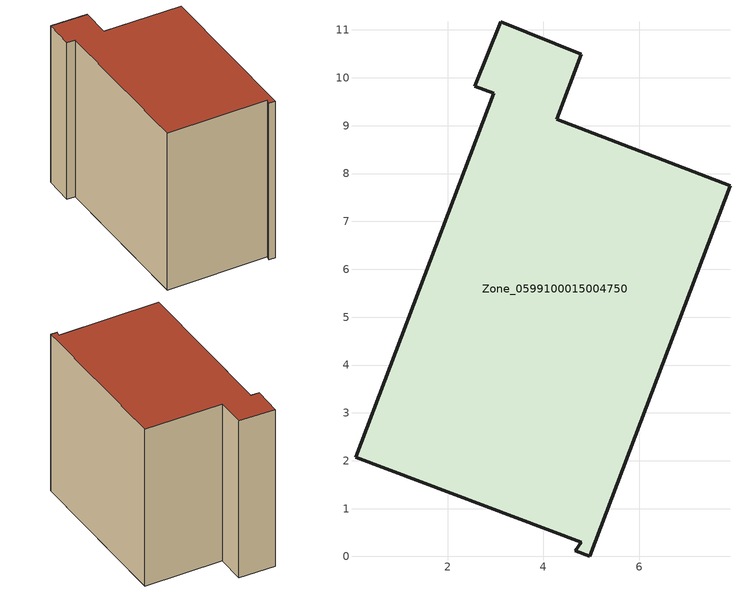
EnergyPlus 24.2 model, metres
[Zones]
Zone_0599100015004750
 floor ground (C_G): 4.79,0.3 0.08,2.07 2.96,9.67 2.56,9.83 3.11,11.18 4.79,10.5 4.28,9.14 7.9,7.74 4.97,0 4.66,0.12 z0.94
 wall outside (C_F): 4.28,9.14 4.79,10.5 3.11,11.18 2.56,9.83 2.96,9.67 0.08,2.07 4.79,0.3 4.66,0.12 4.97,0 7.9,7.74 4.28,9.14 z0.94:9.33
 roof outside (C_R): 4.79,0.3 4.66,0.12 4.97,0 7.9,7.74 4.28,9.14 4.79,10.5 3.11,11.18 2.56,9.83 2.96,9.67 0.08,2.07 z9.33
[BUILDING]
Pand.0599100015004750: North Axis=0; Terrain=City; Loads Convergence Tolerance Value=0.04; Temperature Convergence Tolerance Value=0.4; Solar Distribution=FullExterior; Maximum Number of Warmup Days=25; Minimum Number of Warmup Days=1
[Site:Location]
Rotterdam.The.Hague.AP_ZH_NLD Design_Conditions: Latitude=51.96; Longitude=4.45; Time Zone=1; Elevation=-4.5
[SITE:GROUNDTEMPERATURE:BUILDINGSURFACE]
18, 18, 18, 18, 18, 18, 18, 18, 18, 18, 18, 18
[MATERIAL] Thermal Absorptance=0.9; Solar Absorptance=0.7; Visible Absorptance=0.7
Name | Roughness | Thickness | Conductivity | Density | Specific Heat
G.TI.1965-1974 | MediumSmooth | 0.15 | 0.882353 | 540 | 1210
F.TI.1965-1974 | Rough | 0.3 | 0.697674 | 1920 | 840
R.TI.1965-1974 | MediumRough | 0.2 | 0.232558 | 1500 | 1000
[CONSTRUCTION]
C_G: G.TI.1965-1974
C_F: F.TI.1965-1974
C_R: R.TI.1965-1974
[ZONE]
Zone_0599100015004750: Type=1; Multiplier=1; Ceiling Height=Autocalculate; Volume=Autocalculate; Floor Area=autocalculate; Part of Total Floor Area=Yes
[ZONEINFILTRATION:DESIGNFLOWRATE]
Infil_Zone_0599100015004750: Zone or ZoneList or Space or SpaceList=Zone_0599100015004750; Schedule=AlwaysOn; Design Flow Rate Calculation Method=Flow/Area; Flow Rate per Floor Area=0.003; Constant Term Coefficient=1; Temperature Term Coefficient=0; Velocity Term Coefficient=0; Velocity Squared Term Coefficient=0
[HVACTEMPLATE:ZONE:IDEALLOADSAIRSYSTEM]
Zone_0599100015004750: Maximum Heating Supply Air Temperature=50; Minimum Cooling Supply Air Temperature=13; Maximum Heating Supply Air Humidity Ratio=0.0156; Minimum Cooling Supply Air Humidity Ratio=0.0077; Heating Limit=NoLimit; Cooling Limit=NoLimit; Dehumidification Control Type=ConstantSensibleHeatRatio; Cooling Sensible Heat Ratio=0.7; Dehumidification Setpoint=60; Humidification Control Type=None; Humidification Setpoint=30; Outdoor Air Method=None; Outdoor Air Flow Rate per Person=0.00944; Outdoor Air Flow Rate per Zone Floor Area=0; Outdoor Air Flow Rate per Zone=0; Demand Controlled Ventilation Type=None; Outdoor Air Economizer Type=NoEconomizer; Heat Recovery Type=None; Sensible Heat Recovery Effectiveness=0.7; Latent Heat Recovery Effectiveness=0.65
[ZONECONTROL:THERMOSTAT]
ThermostatControl_Zone_0599100015004750: Zone or ZoneList=Zone_0599100015004750; Control Type Schedule=DualSetpointControlType; Control 1=Thermostat_Zone_0599100015004750; Temperature Difference Between Cutout And Setpoint=0
[THERMOSTATSETPOINT:DUALSETPOINT]
Thermostat_Zone_0599100015004750: Heating Setpoint Temperature Schedule=HeatingSetpoint_Zone_0599100015004750; Cooling Setpoint Temperature Schedule=CoolingSetpoint_Zone_0599100015004750
[SCHEDULE:COMPACT]
HeatingSetpoint_Zone_0599100015004750: Through: 12/31, For: AllDays, Until: 24:00, 21
CoolingSetpoint_Zone_0599100015004750: Through: 12/31, For: AllDays, Until: 24:00, 24
DualSetpointControlType: Through: 12/31, For: AllDays, Until: 24:00, 4
AlwaysOn: Through: 12/31, For: AllDays, Until: 24:00, 1
